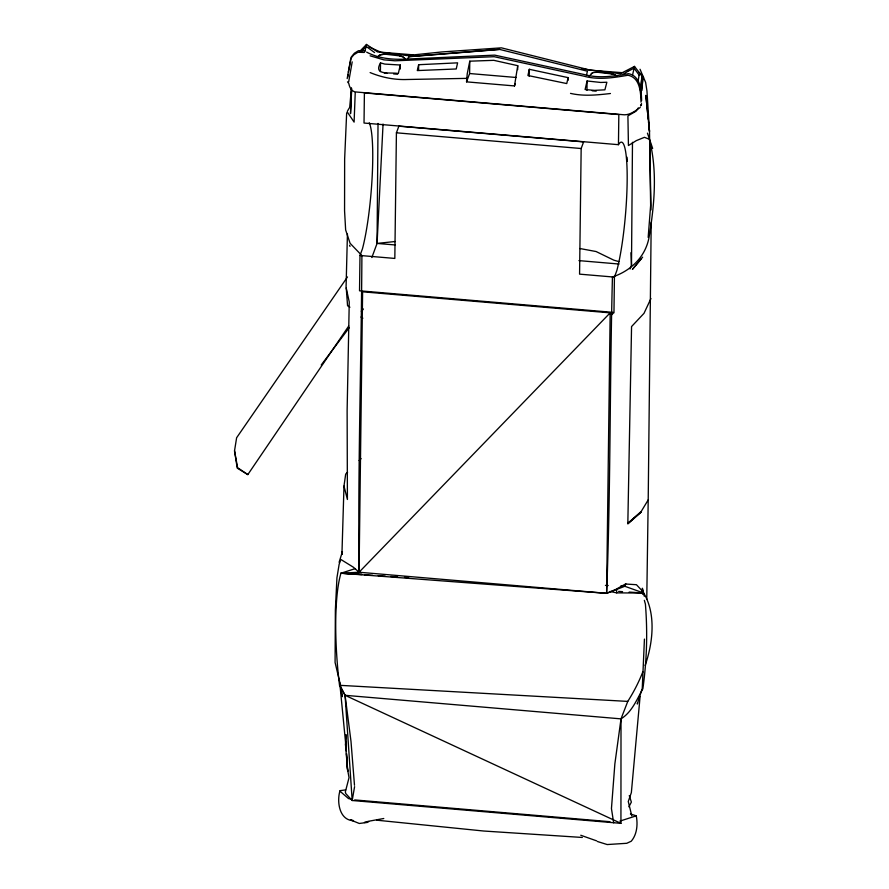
<?xml version="1.0" encoding="UTF-8"?>
<svg xmlns="http://www.w3.org/2000/svg" width="889" height="889" viewBox="0 0 889 889"><rect width="100%" height="100%" fill="white"/><g stroke="black" fill="none" stroke-linecap="round" stroke-linejoin="round"><path stroke-width="1.33" d="M346.466 753.616L347.366 768.352L349.033 777.642L345.321 791.999L345.821 793.644L352.188 800.5L620.933 823.347L621.011 718.868L627.767 701.399A108.269 65.33 -55.6 0 0 642.847 671.817M378.025 123.427L377.058 243.453M632.479 142.284L631.49 265.089L630.057 268.967M648.203 500.463L651.204 222.183M646.759 599.219L648.203 499.896L641.258 511.386L627.834 523.365L631.557 326.563L644.003 313.339L650.937 298.515M369.235 122.793A71.853 10.157 -85.1 0 1 372.113 177.711A71.853 10.157 -85.1 0 1 362.434 248.864L359.989 255.476L359.534 290.803L613.966 312.439L614.421 277.112L616.866 270.5A71.853 10.157 -85.1 0 0 627.145 181.956A71.853 10.157 -85.1 0 0 618.455 144.685L618.833 114.57L364.401 92.934L364.023 123.049L618.455 144.685M380.403 71.553L380.514 62.897L384.848 64.097L400.294 65.019L400.239 69.075M614.421 277.112L579.572 274.145L581.162 148.519L583.606 141.907L398.861 126.194L396.416 132.805L394.827 258.432L359.989 255.476M418.586 70.087L418.652 64.719L457.602 62.841L456.235 68.975L417.285 70.575L418.652 64.719M515.376 83.555L514.498 85.933L466.536 81.855L467.236 73.776L469.781 61.185L493.806 60.33L517.731 65.675L517.676 69.653M466.536 81.855L469.614 73.531L469.781 61.185M514.498 85.933L517.731 65.675M529.211 76.187L529.299 69.298L568.115 77.632L568.082 80.288M586.962 90.356L587.073 80.977L600.686 82.455L606.865 82.244L604.898 89.833L594.463 90.367L585.095 89.556L587.073 80.977M641.958 90.434L642.169 76.365L634.502 66.408L620.344 73.687L589.329 69.909L501.418 47.839L441.811 51.951L407.195 55.562L377.536 51.906L366.501 44.45L359.723 51.384M347.432 234.085L346.065 287.391L349.255 301.949L347.121 410.729L347.41 499.485L343.987 486.061L345.677 474.126L347.599 472.192M341.932 554.314L343.987 486.061M383.059 124.038L377.069 243.419L371.846 257.532M355.233 92.6L354.1 122.104L347.243 111.925L346.632 113.403L344.643 158.975L344.565 210.815L345.643 229.94L350.099 243.308L361.901 255.576C361.301 361.123 357.834 466.625 359.056 572.183L353.355 567.204L340.854 559.47L339.131 564.337L336.942 577.783L335.364 609.998L335.086 662.494L341.054 687.597L345.076 695.309L350.988 741.315L354.489 785.265M351.566 88.233L350.499 113.703L351.622 90.622M345.521 745.049L346.032 734.925L345.521 745.049L347.71 771.308L346.543 753.728M644.436 639.102L642.258 688.408L637.28 703.999L637.602 702.977M648.17 237.396L650.637 205.37L649.503 131.416L646.948 90.9L645.625 82.388L640.024 69.253M640.08 696.598L631.357 792.61L628.267 801.5L631.779 815.835M351.455 88.022L349.688 107.358L347.455 111.069M342.132 554.325L342.409 551.591L339.109 562.315M348.644 81.988L352.2 61.874M347.177 78.588L350.777 58.474L353.8 54.796L357.911 52.273L364.223 52.451M347.766 77.021L348.066 74.543M348.377 72.065L351.355 56.907L354.378 53.229L358.489 50.706L364.801 50.884M644.347 600.319L645.403 604.131C647.703 632.357 646.814 660.738 642.858 688.786C636.78 699.587 631.979 712.033 621.011 718.868L614.866 763.851L611.454 808.579L613.666 822.825M348.755 326.007L247.82 474.604L237.23 468.125L234.529 450.845L236.618 437.766L347.499 276.923M640.625 94.612L643.503 77.032L638.947 72.309M529.299 69.298L527.922 75.509L566.749 83.566L568.115 77.632M637.969 81.899L639.124 75.054M354.6 786.643L352.188 800.5L345.076 695.309L339.531 685.308A107.336 21.669 84.7 0 1 340.954 573.227L355.389 568.582M639.736 89.678L642.169 76.365M400.294 65.019L398.328 73.476C389.927 72.087 373.013 75.854 380.514 62.897M364.857 51.729L366.501 44.45M408.051 59.407L408.651 56.752L499.785 49.451L587.418 71.187L586.462 75.298M408.118 59.285L408.707 56.618L499.84 49.317M632.646 74.643L634.502 66.408M361.39 311.506L361.867 309.505M345.654 789.899L340.031 790.654C336.62 801.422 339.22 820.425 353.478 820.647L350.422 819.891L359.278 823.47L367.379 822.425M640.991 105.369L641.569 103.802L640.558 106.002M625.756 583.717L624.811 586.273L606.609 593.33L340.954 573.227L359.056 572.238L606.609 593.33L615.477 589.596L625.478 584.006L636.457 584.718L641.536 590.163L642.591 593.974M589.185 76.198L592.485 72.854M628.901 806.834L631.368 802.078L629.279 795.566M347.51 81.844L348.799 83.51C349.521 87.633 352.033 92.378 356.945 92.067L622.256 114.625C629.156 115.781 635.046 111.136 640.224 107.458M638.302 107.891L636.057 111.192L627.912 115.892L628.434 145.54L636.28 140.64L644.436 137.317L649.337 139.251C657.593 170.955 654.404 204.814 649.137 236.83C645.725 256.632 630.99 270.823 612.443 276.979C609.687 382.414 610.721 487.905 606.609 593.33L610.165 312.85L359.056 572.238L362.601 291.803L613.71 313.15M349.299 327.608L321.229 364.99M361.734 311.161L363.401 308.972M377.314 57.085L380.125 54.785M640.925 259.155L632.412 269.367L642.636 257.154M361.312 51.451L366.068 46.35L374.569 52.562M630.412 813.957L636.257 815.846L619.866 821.114M359.156 460.558L361.078 458.613M363.412 48.995L366.068 46.372M627.867 523.943L641.269 511.953L627.834 523.365M623.856 73.765L627.634 71.442M591.263 73.576L593.874 72.409M378.914 55.507L384.615 54.062M627.645 71.464L634.079 68.22L639.124 75.076M368.657 821.792L364.434 822.481L367.579 821.981M381.492 54.418L383.137 54.207M593.852 72.487C600.864 71.953 608.687 72.276 615.266 74.954M383.781 818.502L367.713 821.425M395.194 241.508L377.069 243.419L395.038 244.953M466.581 78.376L407.284 79.499C394.516 80.01 381.803 77.432 370.124 72.576M609.965 821.703L354.678 799.933M609.921 591.452L616.71 592.874L643.692 593.041A108.269 65.33 -55.6 0 1 645.147 665.528M610.443 93.512C597.23 95.023 583.762 96.468 570.516 93.378M349.255 573.616L340.954 573.227L361.679 574.583M354.8 573.861L361.723 574.183M605.431 585.384L608.198 585.507M620.655 586.084L624.811 586.273L643.692 593.041L629.168 592.085M339.531 685.308L627.767 701.399M376.68 820.18L483.749 831.026L582.317 837.46M364.434 574.772L372.724 575.305M378.258 575.672L385.17 576.128M390.693 576.483L397.605 576.939M404.506 577.383L408.651 577.661M618.611 591.396L622.567 591.652M622.7 72.709L590.185 70.187L582.084 68.597M413.418 54.862L380.903 52.207L369.113 46.995M469.614 73.531L516.209 77.487M384.348 73.12L386.982 73.354M393.583 73.909L397.539 74.243M592.23 90.8L596.197 91.145M396.416 132.805L581.162 148.519M578.939 260.621L619.044 264.033M609.787 314.239L612.532 314.473M621.011 718.868L345.076 695.309L620.933 823.347M596.941 72.187L613.077 74.098M384.593 54.129L400.739 55.985M579.85 248.52L596.086 251.531L613.866 260.188L618.9 261.61M352.222 799.478L348.477 798.544L339.842 791.077M399.439 55.763L402.917 56.918M596.719 840.894L580.761 835.249M597.53 841.539L607.187 844.55L626.767 843.294L631.234 841.227C637.08 834.449 637.924 824.303 636.257 815.846M370.124 55.818L383.815 59.852L394.949 60.796L494.162 56.696L583.795 76.143C598.519 80.21 613.477 77.732 628.001 75.243C640.113 77.643 640.713 92.256 641.025 102.146M366.646 52.118C377.925 58.196 391.049 59.663 403.695 59.207L494.74 55.129L584.373 74.576C599.097 78.643 614.066 76.165 628.579 73.676C640.691 76.076 641.291 90.689 641.614 100.579M349.922 307.216L347.566 305.783L346.254 288.025M360.978 317.017L362.868 318.195M247.82 474.604L237.596 467.681L234.529 450.845M615.288 74.887L616.255 75.643A6.356 4.545 -1.7 0 1 616.866 76.254M402.939 56.84L403.906 57.607A6.356 4.545 -1.6 0 1 405.328 59.896A6.356 4.545 -1.6 0 0 403.928 57.529M647.425 133.139L652.659 148.43M349.555 245.208L350.01 246.397M644.269 596.252L642.358 588.218L643.314 594.485M340.743 689.586L342.332 696.654L341.265 690.186M346.266 749.671L339.731 682.63M648.281 119.404L645.836 95.367L649.503 131.416L648.559 122.071M345.732 741.548L346.299 750.927M630.968 252.687L631.49 265.155M627.034 157.186L627.178 161.298M649.737 143.685L651.015 209.882M616.655 590.185L616.71 592.874M616.277 75.576A6.356 4.545 -1.7 0 1 616.888 76.187"/></g></svg>
